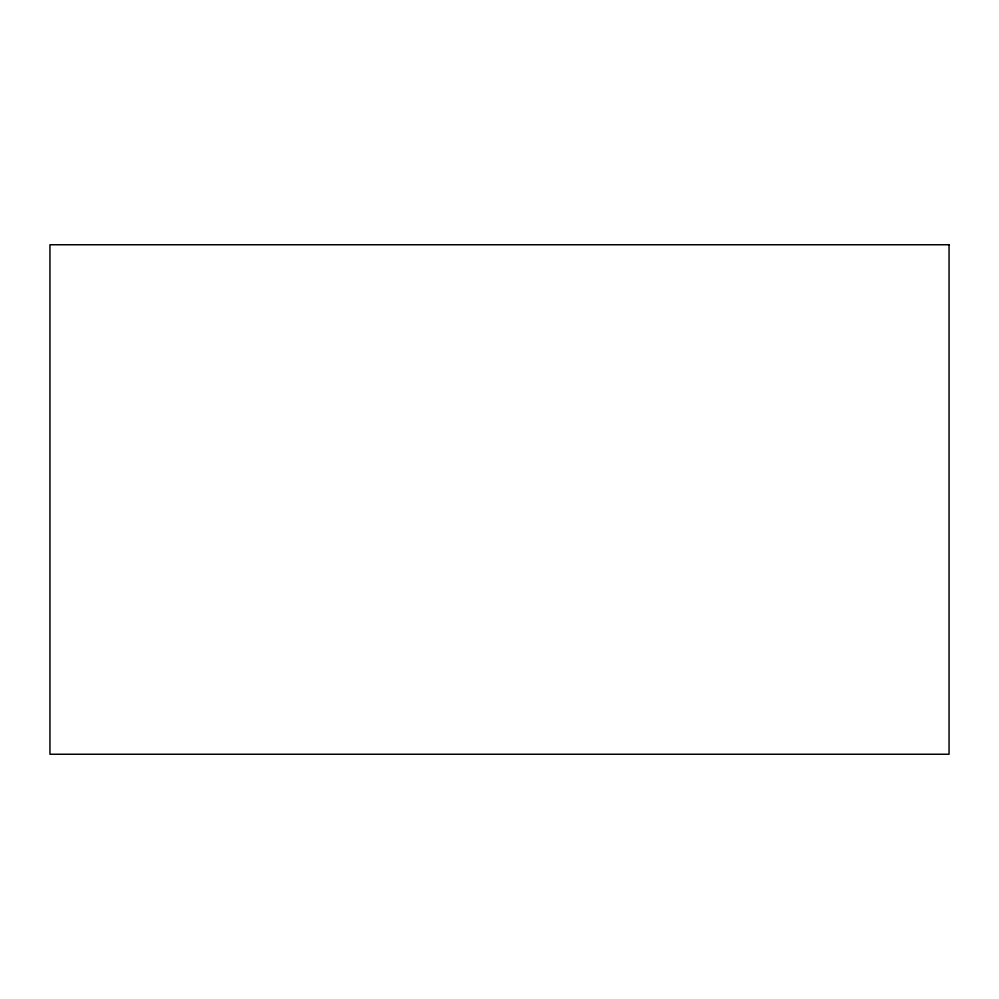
<?xml version="1.0" encoding="UTF-8"?>
<svg xmlns="http://www.w3.org/2000/svg" width="999" height="999" viewBox="0 0 999 999"><rect width="100%" height="100%" fill="white"/><g stroke="black" fill="none" stroke-linecap="round" stroke-linejoin="round"><path stroke-width="1.5" d="M949.05 244.755L49.95 244.755L49.95 754.245L949.05 754.245L949.05 244.755"/></g></svg>
